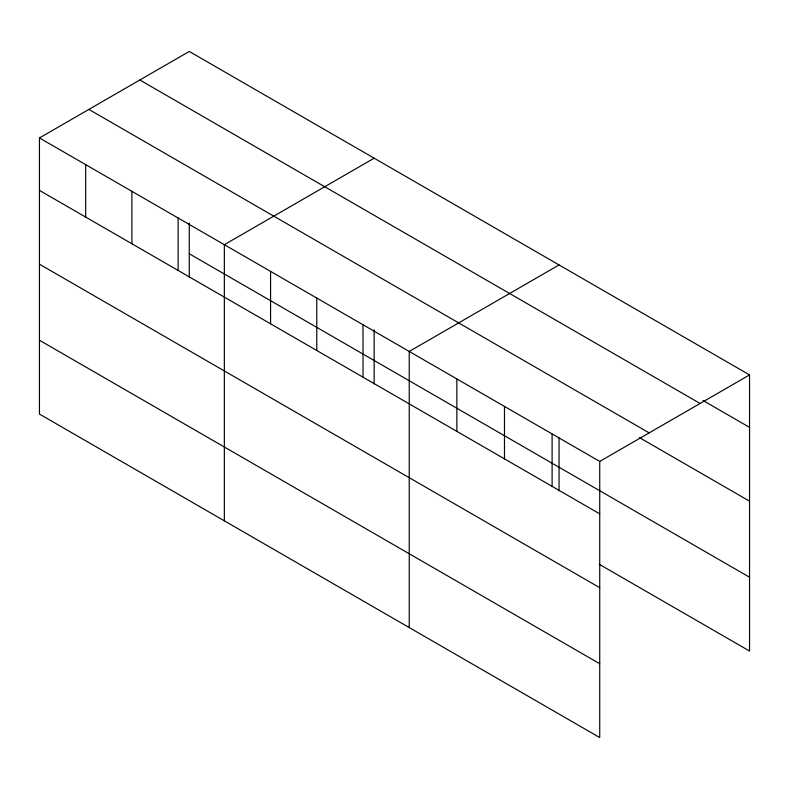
<?xml version="1.0" encoding="UTF-8"?>
<svg xmlns="http://www.w3.org/2000/svg" width="789" height="789" viewBox="0 0 789 789"><rect width="100%" height="100%" fill="white"/><g stroke="black" fill="none" stroke-linecap="round" stroke-linejoin="round"><path stroke-width="1.18" d="M39.45 137.947L599.729 461.427L599.729 737.547L39.45 414.077L39.45 137.947L189.271 51.453L749.55 374.923L749.55 651.053L599.275 564.283M374.164 158.195L224.342 244.698L224.342 520.819M559.056 264.946L409.235 351.44L409.235 627.571M599.729 461.427L749.55 374.923M702.989 400.477L749.55 427.362M139.831 79.995L700.109 403.475M88.891 109.405L649.169 432.885M639.484 437.629L749.55 501.173M189.271 253.752L749.55 577.232M39.45 190.386L599.729 513.856M39.45 264.197L599.729 587.677M39.45 340.256L599.729 663.727M559.056 437.806L559.056 490.63M552.103 433.93L552.103 486.359M504.477 406.434L504.477 458.863M456.861 378.937L456.861 431.376M374.164 329.832L374.164 383.878M363.009 324.762L363.009 377.191M316.784 298.074L316.784 350.503M270.568 271.386L270.568 323.815M189.271 223.09L189.271 277.136M178.117 218.011L178.117 270.44M131.891 191.323L131.891 243.762M85.676 164.635L85.676 217.074"/></g></svg>
